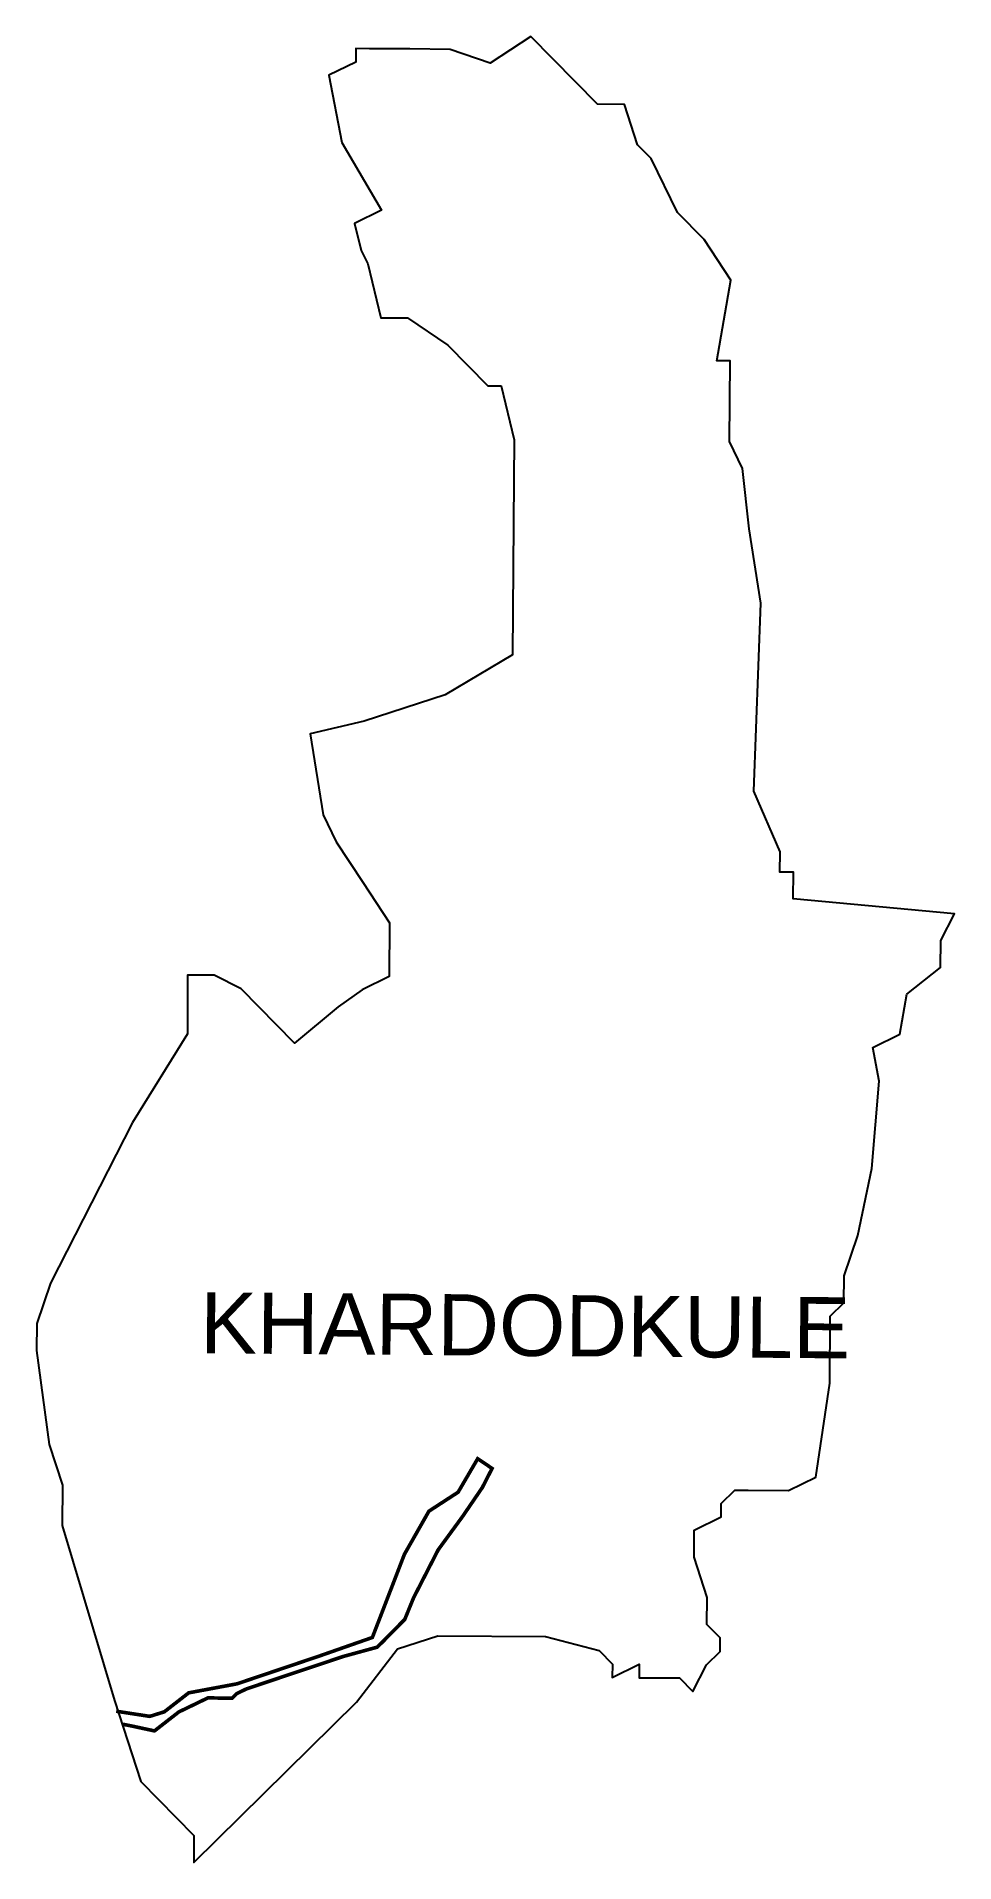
# Model space of a CAD drawing. Header units: metres. Extents: x 281602 to 282366, y 2032766 to 2034287.
import ezdxf

# ---------------------------------------------------------------- set-up
doc = ezdxf.new("R2010")
doc.units = ezdxf.units.M
for name, color, linetype in [('LOW TIDE LINE', 5, 'Continuous'), ('village', 3, 'Continuous'), ('VILLAGE NAME', 250, 'Continuous')]:
    doc.layers.add(name, color=color, linetype=linetype)
doc.styles.get("Standard").update_dxf_attribs({"font": 'calibri.ttf'})

msp = doc.modelspace()

# ---------------------------------------------------------------- linework, layer by layer
at = {"layer": 'LOW TIDE LINE', "lineweight": 18}
msp.add_lwpolyline([(281673.6, 2032881.1, 3.01, 3.01, 0), (281680.4, 2032879.8, 3.01, 3.01, 0), (281700.4, 2032875.5, 3.01, 3.01, 0), (281720.7, 2032891.3, 3.01, 3.01, 0), (281744.9, 2032903, 3.01, 3.01, 0), (281764.9, 2032902.7, 3.01, 3.01, 0), (281769, 2032906.6, 3.01, 3.01, 0), (281777, 2032910.5, 3.01, 3.01, 0), (281857.6, 2032937.5, 3.01, 3.01, 0), (281885.7, 2032945.2, 3.01, 3.01, 0), (281889.8, 2032949.1, 3.01, 3.01, 0), (281908.8, 2032968.4, 3.01, 3.01, 0), (281916.1, 2032986.3, 3.01, 3.01, 0), (281936.6, 2033026.3, 3.01, 3.01, 0), (281957, 2033054.2, 3.01, 3.01, 0), (281973.3, 2033078.1, 3.01, 3.01, 0), (281981.5, 2033094.1, 3.01, 3.01, 0), (281969.5, 2033102.2, 3.01, 3.01, 0), (281953.2, 2033074.3, 3.01, 3.01, 0), (281928.9, 2033058.5, 3.01, 3.01, 0), (281908.5, 2033022.6, 3.01, 3.01, 0), (281881.8, 2032953.3, 3.01, 3.01, 0), (281837.5, 2032937.8, 3.01, 3.01, 0), (281769.1, 2032914.7, 3.01, 3.01, 0), (281728.9, 2032907.2, 3.01, 3.01, 0), (281708.6, 2032891.4, 3.01, 3.01, 0), (281696.5, 2032887.6, 3.01, 3.01, 0), (281668.5, 2032891.9, 3.01, 3.01, 0)], format="xyseb", dxfattribs=at)
at = {"layer": 'village', "color": 3}
msp.add_lwpolyline([(282262.7, 2033165), (282263.1, 2033221), (282274.4, 2033232.1), (282274.6, 2033254.5), (282286, 2033288), (282297.7, 2033343.9), (282303.8, 2033416.6), (282298.4, 2033444.7), (282320.9, 2033455.7), (282326.8, 2033489.2), (282354.9, 2033511.4), (282355.1, 2033533.8), (282366.5, 2033556.1), (282232.2, 2033568.4), (282232.4, 2033590.7), (282221.2, 2033590.8), (282221.3, 2033607.6), (282199.3, 2033658.2), (282205.3, 2033814.7), (282195.4, 2033876.6), (282190.1, 2033927), (282179.1, 2033949.5), (282179.6, 2034016.7), (282168.5, 2034016.7), (282180.2, 2034083.9), (282158, 2034117.6), (282135.8, 2034140.2), (282113.8, 2034185.2), (282102.6, 2034196.4), (282091.7, 2034230.1), (282069.3, 2034230.3), (282013.8, 2034286.7), (281980, 2034264.5), (281946.5, 2034276), (281912.9, 2034276.3), (281879.3, 2034276.5), (281868.1, 2034276.6), (281868, 2034265.4), (281845.5, 2034254.4), (281856.3, 2034198.3), (281889.5, 2034142.1), (281867, 2034131.1), (281872.4, 2034108.6), (281877.9, 2034097.4), (281888.8, 2034052.5), (281911.2, 2034052.3), (281944.6, 2034029.7), (281977.9, 2033995.8), (281989.1, 2033995.7), (282000, 2033950.9), (281999.7, 2033917.3), (281998.6, 2033771.7), (281942.3, 2033738.5), (281875, 2033716.6), (281830.1, 2033705.8), (281840.8, 2033638.5), (281851.8, 2033616.1), (281874, 2033582.3), (281896.1, 2033548.5), (281895.8, 2033503.7), (281873.3, 2033492.7), (281853.4, 2033478.6), (281816.9, 2033448.4), (281772.5, 2033493.5), (281750.2, 2033504.8), (281727.8, 2033505), (281727.8, 2033456), (281682.1, 2033382.2), (281613.8, 2033248.4), (281602.4, 2033214.8), (281602.2, 2033192.4), (281612.8, 2033114), (281623.7, 2033080.3), (281623.5, 2033046.7), (281667.2, 2032900.8), (281689, 2032833.4), (281733.3, 2032788.3), (281733.3, 2032765.9), (281868.7, 2032899.3), (281902.6, 2032943.8), (281936.3, 2032954.7), (282025.9, 2032954), (282070.6, 2032942.5), (282081.7, 2032931.2), (282081.6, 2032920), (282104, 2032931), (282104, 2032919.8), (282137.6, 2032919.6), (282148.7, 2032908.3), (282160.1, 2032930.6), (282171.4, 2032941.7), (282171.5, 2032952.9), (282160.4, 2032964.2), (282160.5, 2032986.6), (282149.6, 2033020.3), (282149.8, 2033042.7), (282172.2, 2033053.7), (282172.3, 2033064.9), (282183.6, 2033076), (282194.8, 2033075.9), (282228.4, 2033075.6), (282250.9, 2033086.7)], close=True, dxfattribs=at)

# ---------------------------------------------------------------- texts
at = {"layer": 'VILLAGE NAME', "insert": (281738.6, 2033240.9), "char_height": 50.893, "attachment_point": 1, "rotation": 359.5442}
msp.add_mtext_dynamic_manual_height_columns('{\\fArial|b0|i0|c0|p34;KHARDODKULE}', width=87.355, gutter_width=254.5, heights=[0], dxfattribs=at)

doc.saveas('drawing.dxf')
